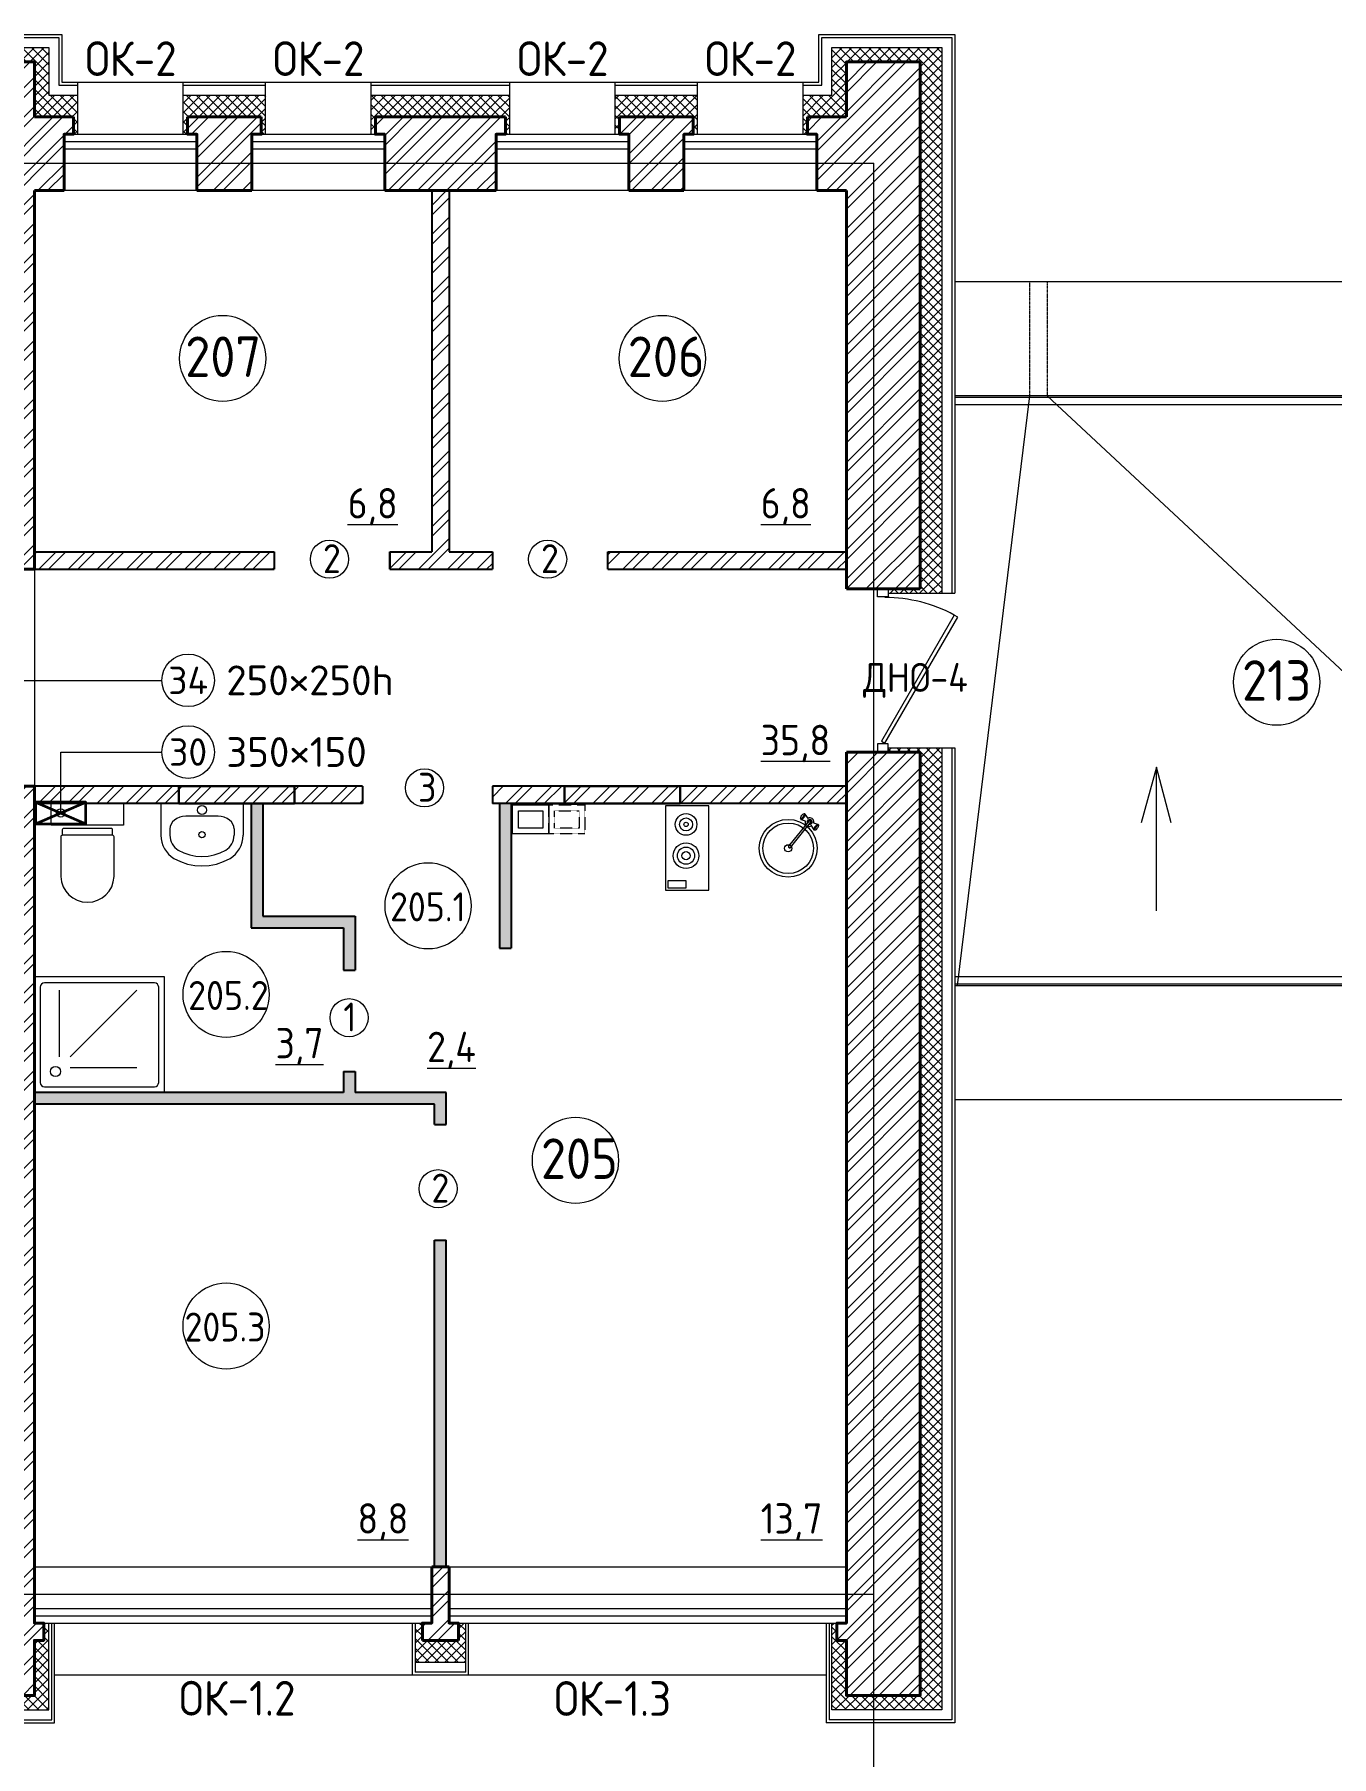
# Model space of a CAD drawing. Header units: millimetres. Extents: x -718 to 68664, y 3859 to 52864.
# Drawn here: x 49533 to 58511, y 12997 to 24910 of the extents above; entities that cross this region are included whole.
import ezdxf
from ezdxf.enums import TextEntityAlignment as Align

# ---------------------------------------------------------------- set-up
doc = ezdxf.new("R2010")
doc.units = ezdxf.units.MM
for name, pattern in [('ACAD_ISO02W100', [15, 12, -3]), ('ACAD_ISO04W100', [30, 24, -3, 0, -3]), ('ADSK_Штриховая_ш2 п1', [3, 2, -1]), ('DASHED', [19.05, 12.7, -6.35])]:
    doc.linetypes.add(name, pattern=pattern)
for name, color, linetype, lineweight in [('door_cad', 250, 'Continuous', 0), ('Ж-б_балка', 144, 'ACAD_ISO02W100', 9), ('Кирпич_перегородки_сущ', 46, 'Continuous', 25), ('Кирпич_стены', 56, 'Continuous', 40), ('Кровля_план', 166, 'Continuous', 18), ('Марк_пом', 250, 'Continuous', 15), ('Марка_окна_двери', 166, 'Continuous', 13), ('Металл', 164, 'Continuous', 30), ('Обозначения', 166, 'Continuous', 13), ('Оборудование', 19, 'Continuous', 13), ('Оборудование_вент', 164, 'Continuous', 15), ('Ограждение', 144, 'Continuous', 9), ('Окна', 164, 'Continuous', 15), ('Оси', 136, 'ACAD_ISO04W100', 9), ('Отверстия', 5, 'Continuous', 35), ('Отверстия_выноски', 7, 'Continuous', 18), ('Перегородки_новые_CКЦ', 146, 'Continuous', 25), ('Площадь_текст', 198, 'Continuous', 9), ('Проем_закладываемый', 164, 'Continuous', 30), ('Утеплитель', 36, 'Continuous', 9), ('фасад_навесной', 250, 'Continuous', 15), ('Штрих_кирпич_план', 27, 'Continuous', 5), ('Штрих_перегородки_план_СКЦ', 116, 'Continuous', 5), ('Штрих_пл_кирп_пер_сущ', 116, 'Continuous', 5), ('Штрих_утеплитель_план', 27, 'Continuous', 5)]:
    doc.layers.add(name, color=color, linetype=linetype, lineweight=lineweight)
doc.layers.add('SANTEH', color=30, linetype='Continuous')
doc.styles.add('GOST', font='isocpeur.ttf', dxfattribs={"width": 0.9})
doc.styles.add('GOST Common_1', font='GOST Common.ttf', dxfattribs={"width": 0.95, "height": 45})
pattern_1 = [(45, (-66363.26, 106126.58), (-101.02788, 101.02788), []), (45, (-66295.91, 106126.58), (-101.02788, 101.02788), [])]

# ---------------------------------------------------------------- blocks, each defined once
blk = doc.blocks.new('Dush')
at = {"layer": 'Оборудование'}
for p, q in [((0, -100), (-900, -100)), ((-900, -100), (-900, -900)), ((0, -900), (0, -100)), ((-860, -170), (-860, -830)), ((-70, -140), (-830, -140)), ((-726, -653), (-726, -191)), ((-653, -653), (-191, -191)), ((-40, -830), (-40, -170)), ((-653, -726), (-191, -726)), ((-900, -900), (0, -900)), ((-830, -860), (-70, -860))]:
    blk.add_line(p, q, dxfattribs=at)
blk.add_circle((-754, -754), 35, dxfattribs=at)
for centre, start, end in [((-830, -170), 90, 180), ((-70, -170), 0, 90), ((-830, -830), 180, 270), ((-70, -830), 270, 0)]:
    blk.add_arc(centre, 30, start, end, dxfattribs=at)
blk = doc.blocks.new('Basin 01_72')
for p, q in [((0, 350), (0, 171.8)), ((460, 350), (0, 350)), ((460, 350), (460, 171.8)), ((50, 207.5), (50, 171.8)), ((138.9, 278.2), (138.9, 278.2)), ((321.1, 278.2), (138.9, 278.2)), ((410, 207.5), (410, 171.8))]:
    blk.add_line(p, q)
for points in [[(138.9, 278.2), (121.6, 276.9), (104.9, 272.8), (89.5, 266.3), (76, 257.5), (65, 246.8), (56.8, 234.5), (51.7, 221.3), (50, 207.5)], [(410, 207.5), (408.3, 221.3), (403.2, 234.5), (395, 246.8), (384, 257.5), (370.5, 266.3), (355.1, 272.8), (338.4, 276.9), (321.1, 278.2)], [(0, 171.8), (1.2, 152.1), (5, 132.7), (11.1, 114.1), (19.5, 96.5), (30.1, 80.2), (42.7, 65.6), (56.9, 52.9), (72.7, 42.3)], [(50, 171.8), (50.8, 159.2), (53.2, 146.8), (57.1, 134.9), (62.5, 123.6), (69.3, 113.2), (77.3, 103.8), (86.4, 95.7), (96.5, 89)], [(363.5, 89), (373.6, 95.7), (382.7, 103.8), (390.7, 113.2), (397.5, 123.6), (402.9, 134.9), (406.8, 146.8), (409.2, 159.2), (410, 171.8)], [(387.3, 42.3), (403.1, 52.9), (417.3, 65.6), (429.9, 80.2), (440.5, 96.5), (448.9, 114.1), (455, 132.7), (458.8, 152.1), (460, 171.8)], [(72.7, 42.3), (109.8, 24), (148.8, 10.8), (189.1, 2.7), (230, 0), (270.9, 2.7), (311.2, 10.8), (350.2, 24), (387.3, 42.3)], [(96.5, 89), (128, 73.4), (161.1, 62.2), (195.3, 55.3), (230, 53), (264.7, 55.3), (298.9, 62.2), (332, 73.4), (363.5, 89)]]:
    blk.add_lwpolyline(points)
for centre, radius in [((230, 313.2), 25), ((230, 175.7), 17.5)]:
    blk.add_circle(centre, radius)

msp = doc.modelspace()

# ---------------------------------------------------------------- hatches: boundary and pattern name
at = {"layer": 'Штрих_кирпич_план'}
h = msp.add_hatch(dxfattribs=at)
h.set_pattern_fill('ANSI32', color=256, scale=15)
h.set_pattern_definition(pattern_1)
h.paths.add_polyline_path([(27038, 24220), (27103, 24220), (27103, 24340), (26593, 24340), (26593, 24220), (26658, 24220), (26658, 23830), (27038, 23830)])
h.paths.add_polyline_path([(28728, 24220), (28793, 24220), (28793, 24340), (27893, 24340), (27893, 24220), (27958, 24220), (27958, 23830), (28728, 23830)])
h.paths.add_polyline_path([(30028, 24220), (30093, 24220), (30093, 24340), (29583, 24340), (29583, 24220), (29648, 24220), (29648, 23830), (30028, 23830)])
h.paths.add_polyline_path([(31533, 23830), (31738, 23830), (31738, 24220), (31803, 24220), (31803, 24340), (31533, 24340), (31533, 24720), (31153, 24720), (31153, 24340), (30883, 24340), (30883, 24220), (30948, 24220), (30948, 23830), (31153, 23830), (31153, 21210), (31793, 21210), (31793, 21720), (31533, 21720)])
h.paths.add_polyline_path([(33038, 24220), (33103, 24220), (33103, 24340), (32593, 24340), (32593, 24220), (32658, 24220), (32658, 23830), (33038, 23830)])
h.paths.add_polyline_path([(34728, 24220), (34793, 24220), (34793, 24340), (33893, 24340), (33893, 24220), (33958, 24220), (33958, 23830), (34728, 23830)], flags=17)
h.paths.add_polyline_path([(36028, 24220), (36093, 24220), (36093, 24340), (35583, 24340), (35583, 24220), (35648, 24220), (35648, 23830), (36028, 23830)], flags=17)
h.paths.add_polyline_path([(37738, 24220), (37803, 24220), (37803, 24340), (37533, 24340), (37533, 24720), (37153, 24720), (37153, 24340), (36883, 24340), (36883, 24220), (36948, 24220), (36948, 23830), (37153, 23830), (37153, 21720), (32693, 21720), (32693, 21210), (37533, 21210), (37533, 23830), (37738, 23830)])
h.paths.add_polyline_path([(39038, 24220), (39103, 24220), (39103, 24340), (38593, 24340), (38593, 24220), (38658, 24220), (38658, 23830), (39038, 23830)])
h.paths.add_polyline_path([(40728, 24220), (40793, 24220), (40793, 24340), (39893, 24340), (39893, 24220), (39958, 24220), (39958, 23830), (40728, 23830)])
h.paths.add_polyline_path([(42028, 24220), (42093, 24220), (42093, 24340), (41583, 24340), (41583, 24220), (41648, 24220), (41648, 23830), (42028, 23830)])
h.paths.add_polyline_path([(43738, 24220), (43803, 24220), (43803, 24340), (43533, 24340), (43533, 24720), (43153, 24720), (43153, 24340), (42883, 24340), (42883, 24220), (42948, 24220), (42948, 23830), (43153, 23830), (43153, 21210), (43533, 21210), (43533, 23830), (43738, 23830)])
h.paths.add_polyline_path([(45038, 24220), (45103, 24220), (45103, 24340), (44593, 24340), (44593, 24220), (44658, 24220), (44658, 23830), (45038, 23830)])
h.paths.add_polyline_path([(46728, 24220), (46793, 24220), (46793, 24340), (45893, 24340), (45893, 24220), (45958, 24220), (45958, 23830), (46728, 23830)])
h.paths.add_polyline_path([(48028, 24220), (48093, 24220), (48093, 24340), (47583, 24340), (47583, 24220), (47648, 24220), (47648, 23830), (48028, 23830)])
h.paths.add_polyline_path([(49738, 24220), (49803, 24220), (49803, 24340), (49533, 24340), (49533, 24720), (49153, 24720), (49153, 24340), (48883, 24340), (48883, 24220), (48948, 24220), (48948, 23830), (49153, 23830), (49153, 21210), (49533, 21210), (49533, 23830), (49738, 23830)])
h.paths.add_polyline_path([(51038, 24220), (51103, 24220), (51103, 24340), (50593, 24340), (50593, 24220), (50658, 24220), (50658, 23830), (51038, 23830)])
h.paths.add_polyline_path([(52728, 24220), (52793, 24220), (52793, 24340), (51893, 24340), (51893, 24220), (51958, 24220), (51958, 23830), (52728, 23830)])
h.paths.add_polyline_path([(54028, 24220), (54093, 24220), (54093, 24340), (53583, 24340), (53583, 24220), (53648, 24220), (53648, 23830), (54028, 23830)])
h.paths.add_polyline_path([(55663, 24720), (55153, 24720), (55153, 24340), (54883, 24340), (54883, 24220), (54948, 24220), (54948, 23830), (55153, 23830), (55153, 21075), (55663, 21075)])
h.paths.add_polyline_path([(55663, 19945), (55153, 19945), (55153, 14310), (55153, 13920), (55088, 13920), (55088, 13800), (55153, 13800), (55153, 13420), (55663, 13420), (55663, 13800)])
h.paths.add_polyline_path([(52468, 13920), (52403, 13920), (52403, 14310), (52283, 14310), (52283, 13920), (52218, 13920), (52218, 13800), (52468, 13800)])
h.paths.add_polyline_path([(49533, 19710), (49153, 19710), (49153, 14310), (49153, 13920), (49088, 13920), (49088, 13800), (49153, 13800), (49153, 13420), (49533, 13420), (49533, 13800), (49598, 13800), (49598, 13920), (49533, 13920), (49533, 14310)])
h.paths.add_polyline_path([(43533, 19710), (43153, 19710), (43153, 14310), (43153, 13920), (43088, 13920), (43088, 13800), (43153, 13800), (43153, 13420), (43533, 13420), (43533, 13800), (43598, 13800), (43598, 13920), (43533, 13920), (43533, 14310)])
h.paths.add_polyline_path([(37533, 19710), (37153, 19710), (37153, 14310), (37153, 13920), (37088, 13920), (37088, 13800), (37153, 13800), (37153, 13420), (37533, 13420), (37533, 13800), (37598, 13800), (37598, 13920), (37533, 13920), (37533, 14310)])
h.paths.add_polyline_path([(40403, 14310), (40283, 14310), (40283, 13920), (40218, 13920), (40218, 13800), (40468, 13800), (40468, 13920), (40403, 13920)])
h.paths.add_polyline_path([(46468, 13920), (46403, 13920), (46403, 14310), (46283, 14310), (46283, 13920), (46218, 13920), (46218, 13800), (46468, 13800)])
h.paths.add_polyline_path([(34468, 13920), (34403, 13920), (34403, 14310), (34283, 14310), (34283, 13920), (34218, 13920), (34218, 13800), (34468, 13800)])
h.paths.add_polyline_path([(31533, 19710), (31153, 19710), (31153, 14310), (31153, 13920), (31088, 13920), (31088, 13800), (31153, 13800), (31153, 13420), (31533, 13420), (31533, 13800), (31598, 13800), (31598, 13920), (31533, 13920), (31533, 14310)])
h.paths.add_polyline_path([(28468, 13920), (28403, 13920), (28403, 14310), (28283, 14310), (28283, 13920), (28218, 13920), (28218, 13800), (28468, 13800)])
h.paths.add_polyline_path([(25023, 20795), (25143, 20795), (25148, 20860), (25536, 20860), (25531, 23830), (25738, 23830), (25738, 24220), (25803, 24220), (25803, 24340), (25023, 24340)])
h.paths.add_polyline_path([(25143, 19880), (25023, 19880), (25023, 13420), (25533, 13420), (25533, 13800), (25598, 13800), (25598, 13920), (25533, 13920), (25533, 19815), (25143, 19815)])
at = {"layer": 'Штрих_перегородки_план_СКЦ'}
h = msp.add_hatch(dxfattribs=at)
h.set_pattern_fill('ANSI36', color=256, scale=15)
h.set_pattern_definition([(45, (-66363.263, 106126.584), (25.25697, 92.608891), [119.0625, -23.8125, 0, -23.8125])])
h.paths.add_polyline_path([(45933, 19590), (45853, 19590), (45853, 18590), (45933, 18590)])
h.paths.add_polyline_path([(49153, 17590), (48253, 17590), (47013, 17590), (47013, 17737), (46933, 17737), (46933, 17590), (46303, 17590), (46303, 17370), (46383, 17370), (46383, 17510), (49153, 17510)])
h.paths.add_polyline_path([(47653, 19590), (47573, 19590), (47573, 18810), (46933, 18810), (46933, 18437), (47013, 18437), (47013, 18730), (47653, 18730)])
h.paths.add_polyline_path([(46383, 16570), (46303, 16570), (46303, 14310), (46383, 14310)])
h.paths.add_polyline_path([(52383, 17590), (51753, 17590), (51753, 17737), (51673, 17737), (51673, 17590), (49533, 17590), (49533, 17510), (52303, 17510), (52303, 17370), (52383, 17370)])
h.paths.add_polyline_path([(51753, 18810), (51113, 18810), (51113, 19590), (51033, 19590), (51033, 18730), (51673, 18730), (51673, 18437), (51753, 18437)])
h.paths.add_polyline_path([(52833, 19590), (52753, 19590), (52753, 18590), (52833, 18590)])
h.paths.add_polyline_path([(52383, 16570), (52303, 16570), (52303, 14310), (52383, 14310)])
at = {"layer": 'Штрих_пл_кирп_пер_сущ'}
h = msp.add_hatch(dxfattribs=at)
h.set_pattern_fill('ANSI32', color=256, scale=15)
h.set_pattern_definition(pattern_1)
h.paths.add_polyline_path([(52403, 23830), (52283, 23830), (52283, 21330), (52403, 21330)])
h.paths.add_polyline_path([(37983, 21330), (37533, 21330), (37533, 21210), (37983, 21210)])
h.paths.add_polyline_path([(43153, 21330), (41753, 21330), (41753, 21210), (43153, 21210)])
h.paths.add_polyline_path([(44483, 21330), (43533, 21330), (43533, 21210), (44483, 21210)])
h.paths.add_polyline_path([(51193, 21330), (49533, 21330), (49533, 21210), (51193, 21210)])
h.paths.add_polyline_path([(55153, 21330), (53503, 21330), (53503, 21210), (55153, 21210)])
h.paths.add_polyline_path([(40853, 21330), (38883, 21330), (38883, 21210), (40853, 21210)])
h.paths.add_polyline_path([(49153, 21330), (45383, 21330), (45383, 21210), (49153, 21210)])
h.paths.add_polyline_path([(52703, 21330), (51993, 21330), (51993, 21210), (52703, 21210)])
h = msp.add_hatch(dxfattribs=at)
h.set_pattern_fill('ANSI32', color=256, scale=15)
h.set_pattern_definition(pattern_1)
h.paths.add_polyline_path([(55153, 19710), (52703, 19710), (52703, 19590), (55153, 19590)])
h.paths.add_polyline_path([(51803, 19710), (49533, 19710), (49533, 19590), (51803, 19590)])
h.paths.add_polyline_path([(49153, 19710), (46883, 19710), (46883, 19590), (49153, 19590)])
h.paths.add_polyline_path([(45983, 19710), (43533, 19710), (43533, 19590), (45983, 19590)])
h.paths.add_polyline_path([(43153, 19710), (40703, 19710), (40703, 19590), (43153, 19590)])
h.paths.add_polyline_path([(39803, 19710), (37533, 19710), (37533, 19590), (39803, 19590)])
h.paths.add_polyline_path([(37153, 19710), (34883, 19710), (34883, 19590), (37153, 19590)])
h.paths.add_polyline_path([(33983, 19710), (31533, 19710), (31533, 19590), (33983, 19590)])
at = {"layer": 'Штрих_утеплитель_план'}
h = msp.add_hatch(dxfattribs=at)
h.set_pattern_fill('ANSI37', color=256, scale=15)
h.set_pattern_definition([(45, (55753.34, 22957.65), (-33.67596, 33.67596), []), (135, (55753.34, 22957.65), (-33.67596, -33.67596), [])])
h.paths.add_polyline_path([(55813, 24820), (55053, 24820), (55053, 24490), (54853, 24490), (54853, 24220), (54883, 24220), (54883, 24340), (55153, 24340), (55153, 24720), (55663, 24720), (55663, 21075), (55443, 21075), (55443, 21045), (55813, 21045)])
h.paths.add_polyline_path([(55813, 19975), (55443, 19975), (55443, 19945), (55663, 19945), (55663, 13800), (55663, 13420), (55343, 13420), (55343, 13320), (55813, 13320)])
h.paths.add_polyline_path([(55343, 13420), (55153, 13420), (55153, 13800), (55088, 13800), (55088, 13920), (55053, 13920), (55053, 13320), (55343, 13320)])
h.paths.add_polyline_path([(25023, 24020), (24873, 24020), (24873, 20765), (25143, 20765), (25143, 20795), (25023, 20795)])
h.paths.add_polyline_path([(25023, 19880), (25143, 19880), (25143, 19910), (24873, 19910), (24873, 14120), (25023, 14120)])
h.paths.add_polyline_path([(25833, 24490), (24873, 24490), (24873, 24020), (25023, 24020), (25023, 24340), (25533, 24340), (25803, 24340), (25803, 24220), (25833, 24220)])
h.paths.add_polyline_path([(27133, 24490), (26563, 24490), (26563, 24220), (26593, 24220), (26593, 24340), (27103, 24340), (27103, 24220), (27133, 24220)])
h.paths.add_polyline_path([(28823, 24490), (27863, 24490), (27863, 24220), (27893, 24220), (27893, 24340), (28793, 24340), (28793, 24220), (28823, 24220)])
h.paths.add_polyline_path([(30123, 24490), (29553, 24490), (29553, 24220), (29583, 24220), (29583, 24340), (30093, 24340), (30093, 24220), (30123, 24220)])
h.paths.add_polyline_path([(31153, 24720), (31533, 24720), (31533, 24340), (31803, 24340), (31803, 24220), (31833, 24220), (31833, 24490), (31633, 24490), (31633, 24820), (31053, 24820), (31053, 24490), (30853, 24490), (30853, 24220), (30883, 24220), (30883, 24340), (31153, 24340)])
h.paths.add_polyline_path([(33133, 24490), (32563, 24490), (32563, 24220), (32593, 24220), (32593, 24340), (33103, 24340), (33103, 24220), (33133, 24220)])
h.paths.add_polyline_path([(34823, 24490), (33863, 24490), (33863, 24220), (33893, 24220), (33893, 24340), (34793, 24340), (34793, 24220), (34823, 24220)])
h.paths.add_polyline_path([(36123, 24490), (35553, 24490), (35553, 24220), (35583, 24220), (35583, 24340), (36093, 24340), (36093, 24220), (36123, 24220)])
h.paths.add_polyline_path([(37153, 24720), (37533, 24720), (37533, 24340), (37803, 24340), (37803, 24220), (37833, 24220), (37833, 24490), (37633, 24490), (37633, 24820), (37053, 24820), (37053, 24490), (36853, 24490), (36853, 24220), (36883, 24220), (36883, 24340), (37153, 24340)])
h.paths.add_polyline_path([(39133, 24490), (38563, 24490), (38563, 24220), (38593, 24220), (38593, 24340), (39103, 24340), (39103, 24220), (39133, 24220)])
h.paths.add_polyline_path([(40823, 24490), (39863, 24490), (39863, 24220), (39893, 24220), (39893, 24340), (40793, 24340), (40793, 24220), (40823, 24220)])
h.paths.add_polyline_path([(42123, 24490), (41553, 24490), (41553, 24220), (41583, 24220), (41583, 24340), (42093, 24340), (42093, 24220), (42123, 24220)])
h.paths.add_polyline_path([(43153, 24720), (43533, 24720), (43533, 24340), (43803, 24340), (43803, 24220), (43833, 24220), (43833, 24490), (43633, 24490), (43633, 24820), (43053, 24820), (43053, 24490), (42853, 24490), (42853, 24220), (42883, 24220), (42883, 24340), (43153, 24340)])
h.paths.add_polyline_path([(45133, 24490), (44563, 24490), (44563, 24220), (44593, 24220), (44593, 24340), (45103, 24340), (45103, 24220), (45133, 24220)])
h.paths.add_polyline_path([(46823, 24490), (45863, 24490), (45863, 24220), (45893, 24220), (45893, 24340), (46793, 24340), (46793, 24220), (46823, 24220)])
h.paths.add_polyline_path([(48123, 24490), (47553, 24490), (47553, 24220), (47583, 24220), (47583, 24340), (48093, 24340), (48093, 24220), (48123, 24220)])
h.paths.add_polyline_path([(49153, 24720), (49533, 24720), (49533, 24340), (49803, 24340), (49803, 24220), (49833, 24220), (49833, 24490), (49633, 24490), (49633, 24820), (49053, 24820), (49053, 24490), (48853, 24490), (48853, 24220), (48883, 24220), (48883, 24340), (49153, 24340)])
h.paths.add_polyline_path([(51133, 24490), (50563, 24490), (50563, 24220), (50593, 24220), (50593, 24340), (51103, 24340), (51103, 24220), (51133, 24220)])
h.paths.add_polyline_path([(52823, 24490), (51863, 24490), (51863, 24220), (51893, 24220), (51893, 24340), (52793, 24340), (52793, 24220), (52823, 24220)])
h.paths.add_polyline_path([(54123, 24490), (53553, 24490), (53553, 24220), (53583, 24220), (53583, 24340), (54093, 24340), (54093, 24220), (54123, 24220)])
h.paths.add_polyline_path([(25343, 13420), (25023, 13420), (25023, 13800), (25023, 14120), (24873, 14120), (24873, 13320), (25343, 13320)])
h.paths.add_polyline_path([(25633, 13920), (25598, 13920), (25598, 13800), (25533, 13800), (25533, 13420), (25343, 13420), (25343, 13320), (25633, 13320)])
h.paths.add_polyline_path([(28518, 13920), (28468, 13920), (28468, 13800), (28218, 13800), (28218, 13920), (28168, 13920), (28168, 13650), (28518, 13650)])
h.paths.add_polyline_path([(31633, 13920), (31598, 13920), (31598, 13800), (31533, 13800), (31533, 13420), (31343, 13420), (31343, 13320), (31633, 13320)])
h.paths.add_polyline_path([(31343, 13420), (31153, 13420), (31153, 13800), (31088, 13800), (31088, 13920), (31053, 13920), (31053, 13320), (31343, 13320)])
h.paths.add_polyline_path([(34518, 13920), (34468, 13920), (34468, 13800), (34218, 13800), (34218, 13920), (34168, 13920), (34168, 13650), (34518, 13650)])
h.paths.add_polyline_path([(37153, 13800), (37088, 13800), (37088, 13920), (37053, 13920), (37053, 13320), (37343, 13320), (37343, 13420), (37153, 13420)])
h.paths.add_polyline_path([(37633, 13920), (37598, 13920), (37598, 13800), (37533, 13800), (37533, 13420), (37343, 13420), (37343, 13320), (37633, 13320)])
h.paths.add_polyline_path([(40518, 13920), (40468, 13920), (40468, 13800), (40218, 13800), (40218, 13920), (40168, 13920), (40168, 13650), (40518, 13650)])
h.paths.add_polyline_path([(43633, 13920), (43598, 13920), (43598, 13800), (43533, 13800), (43533, 13420), (43343, 13420), (43343, 13320), (43633, 13320)])
h.paths.add_polyline_path([(43343, 13420), (43153, 13420), (43153, 13800), (43088, 13800), (43088, 13920), (43053, 13920), (43053, 13320), (43343, 13320)])
h.paths.add_polyline_path([(46518, 13920), (46468, 13920), (46468, 13800), (46218, 13800), (46218, 13920), (46168, 13920), (46168, 13650), (46518, 13650)])
h.paths.add_polyline_path([(49153, 13800), (49088, 13800), (49088, 13920), (49053, 13920), (49053, 13320), (49343, 13320), (49343, 13420), (49153, 13420)])
h.paths.add_polyline_path([(49633, 13920), (49598, 13920), (49598, 13800), (49533, 13800), (49533, 13420), (49343, 13420), (49343, 13320), (49633, 13320)])
h.paths.add_polyline_path([(52518, 13920), (52468, 13920), (52468, 13800), (52218, 13800), (52218, 13920), (52168, 13920), (52168, 13650), (52518, 13650)])

# ---------------------------------------------------------------- linework, layer by layer
at = {"layer": 'door_cad'}
for points in [[(55443, 21075), (55443, 21019), (55368, 21019), (55368, 21075)], [(55420, 20007), (55924, 20879), (55899, 20893), (55395, 20021)], [(55443, 19945), (55443, 20002), (55368, 20002), (55368, 19945)]]:
    msp.add_lwpolyline(points, close=True, dxfattribs=at)
msp.add_arc((55420, 20007), 1008, 61.6059, 90, dxfattribs=at)
at = {"layer": 'Ж-б_балка', "ltscale": 0.1}
msp.add_line((49533, 21210), (49533, 19710), dxfattribs=at)
at = {"layer": 'Кирпич_перегородки_сущ'}
for p, q in [((52283, 23830), (52283, 21330)), ((52403, 23830), (52403, 21330)), ((49533, 21330), (51193, 21330)), ((51193, 21330), (51193, 21210)), ((51993, 21330), (52283, 21330)), ((51993, 21330), (51993, 21210)), ((52403, 21330), (52703, 21330)), ((52703, 21330), (52703, 21210)), ((52703, 21330), (52703, 21210)), ((52703, 21330), (52703, 21210)), ((53503, 21330), (55153, 21330)), ((49533, 21210), (51193, 21210)), ((51993, 21210), (52703, 21210)), ((53503, 21210), (55153, 21210)), ((51803, 19710), (49533, 19710)), ((55153, 19710), (52703, 19710)), ((51803, 19590), (49533, 19590)), ((55153, 19590), (52703, 19590))]:
    msp.add_line(p, q, dxfattribs=at)
at = {"layer": 'Кирпич_стены'}
for p, q in [((49803, 24340), (49533, 24340)), ((54883, 24340), (55153, 24340)), ((49533, 23830), (49738, 23830)), ((54948, 23830), (55153, 23830)), ((49153, 21210), (49533, 21210)), ((55153, 21075), (55663, 21075)), ((55153, 19945), (55663, 19945)), ((49153, 19710), (49533, 19710))]:
    msp.add_line(p, q, dxfattribs=at)
at = {"layer": 'Кирпич_стены', "lineweight": 15}
for p, q in [((54948, 23830), (49738, 23830)), ((49533, 14310), (55153, 14310))]:
    msp.add_line(p, q, dxfattribs=at)
at = {"layer": 'Кирпич_стены'}
for points in [[(49533, 24340), (49533, 24720), (49153, 24720), (49153, 24340)], [(55663, 24720), (55153, 24720), (55153, 24340)], [(55663, 21075), (55663, 24720)], [(49738, 23830), (49738, 24220), (49803, 24220), (49803, 24340)], [(51103, 24340), (50593, 24340)], [(50658, 23830), (50658, 24220), (50593, 24220), (50593, 24340)], [(51038, 23830), (51038, 24220), (51103, 24220), (51103, 24340)], [(52793, 24340), (51893, 24340)], [(51958, 23830), (51958, 24220), (51893, 24220), (51893, 24340)], [(52728, 23830), (52728, 24220), (52793, 24220), (52793, 24340)], [(54093, 24340), (53583, 24340)], [(53648, 23830), (53648, 24220), (53583, 24220), (53583, 24340)], [(54028, 23830), (54028, 24220), (54093, 24220), (54093, 24340)], [(54948, 23830), (54948, 24220), (54883, 24220), (54883, 24340)], [(49533, 21210), (49533, 23830)], [(50658, 23830), (51038, 23830)], [(51958, 23830), (52728, 23830)], [(53648, 23830), (54028, 23830)], [(55153, 23830), (55153, 21075)], [(55088, 13800), (55153, 13800), (55153, 13420), (55663, 13420), (55663, 13800), (55663, 19945)], [(55153, 19945), (55153, 14310)], [(49533, 14310), (49533, 19710)], [(49533, 14310), (49533, 13920), (49598, 13920), (49598, 13800), (49533, 13800)], [(52283, 14310), (52283, 13920), (52218, 13920), (52218, 13800)], [(52403, 14310), (52283, 14310)], [(52403, 14310), (52403, 13920), (52468, 13920), (52468, 13800)], [(55153, 14310), (55153, 13920), (55088, 13920), (55088, 13800), (55153, 13800)], [(49088, 13800), (49153, 13800), (49153, 13420), (49533, 13420), (49533, 13800), (49598, 13800)], [(52218, 13800), (52468, 13800)]]:
    msp.add_lwpolyline(points, dxfattribs=at)
at = {"layer": 'Кровля_план'}
for p, q in [((55923, 18330), (56423, 22411)), ((56543, 22411), (60923, 18330))]:
    msp.add_line(p, q, dxfattribs=at)
at = {"layer": 'Кровля_план', "linetype": 'ADSK_Штриховая_ш2 п1'}
msp.add_lwpolyline([(56423, 23201), (56543, 23201), (56543, 22411), (56423, 22411)], close=True, dxfattribs=at)
at = {"layer": 'Марк_пом'}
for centre in [(50836, 22669), (53879, 22669), (58131, 20429), (52258, 18882), (50860, 18269), (53278, 17121), (50860, 15975)]:
    msp.add_circle(centre, 298, dxfattribs=at)
at = {"layer": 'Марка_окна_двери'}
for centre in [(51575, 21280), (53085, 21280), (52233, 19698), (51711, 18108), (52327, 16925)]:
    msp.add_circle(centre, 132, dxfattribs=at)
at = {"layer": 'Металл', "lineweight": 15}
for points in [[(55903, 23201), (61733, 23201), (61733, 17540), (55903, 17540)], [(55903, 18330), (60923, 18330), (60923, 22411), (55903, 22411)]]:
    msp.add_lwpolyline(points, dxfattribs=at)
at = {"layer": 'Обозначения'}
msp.add_line((57299, 18847), (57299, 19841), dxfattribs=at)
msp.add_lwpolyline([(57401, 19456), (57299, 19841), (57193, 19456)], dxfattribs=at)
at = {"layer": 'Оборудование', "linetype": 'Continuous'}
for p, q in [((54893, 19468), (54762, 19307)), ((54775, 19297), (54905, 19458)), ((54836, 19493), (54835, 19489)), ((54835, 19489), (54836, 19487)), ((54837, 19483), (54835, 19489)), ((54838, 19498), (54836, 19493)), ((54836, 19487), (54839, 19486)), ((54837, 19483), (54838, 19480)), ((54841, 19504), (54838, 19498)), ((54838, 19480), (54841, 19479)), ((54875, 19466), (54838, 19480)), ((54839, 19486), (54842, 19487)), ((54846, 19509), (54841, 19504)), ((54841, 19479), (54846, 19481)), ((54842, 19487), (54847, 19491)), ((54850, 19514), (54846, 19509)), ((54846, 19481), (54851, 19485)), ((54847, 19491), (54852, 19495)), ((54855, 19517), (54850, 19514)), ((54851, 19485), (54857, 19490)), ((54852, 19495), (54856, 19501)), ((54859, 19518), (54855, 19517)), ((54856, 19501), (54860, 19506)), ((54857, 19490), (54862, 19497)), ((54861, 19518), (54859, 19518)), ((54865, 19518), (54859, 19518)), ((54860, 19506), (54862, 19511)), ((54862, 19515), (54861, 19518)), ((54862, 19511), (54862, 19515)), ((54862, 19497), (54866, 19503)), ((54868, 19517), (54865, 19518)), ((54866, 19503), (54869, 19510)), ((54869, 19514), (54868, 19517)), ((54890, 19484), (54868, 19517)), ((54869, 19510), (54869, 19514)), ((54883, 19471), (54881, 19465)), ((54881, 19465), (54881, 19459)), ((54881, 19459), (54882, 19456)), ((54884, 19470), (54882, 19465)), ((54882, 19465), (54882, 19459)), ((54882, 19459), (54883, 19457)), ((54887, 19475), (54883, 19471)), ((54887, 19474), (54884, 19470)), ((54892, 19478), (54887, 19475)), ((54892, 19477), (54887, 19474)), ((54889, 19467), (54888, 19464)), ((54888, 19464), (54888, 19463)), ((54891, 19470), (54889, 19467)), ((54894, 19472), (54891, 19470)), ((54898, 19479), (54892, 19478)), ((54898, 19478), (54892, 19477)), ((54895, 19470), (54893, 19468)), ((54898, 19472), (54894, 19472)), ((54898, 19470), (54895, 19470)), ((54895, 19447), (54898, 19446)), ((54895, 19446), (54898, 19445)), ((54903, 19478), (54898, 19479)), ((54903, 19477), (54898, 19478)), ((54901, 19472), (54898, 19472)), ((54900, 19470), (54898, 19470)), ((54898, 19446), (54904, 19447)), ((54898, 19445), (54904, 19446)), ((54903, 19469), (54900, 19470)), ((54900, 19453), (54901, 19453)), ((54904, 19470), (54901, 19472)), ((54901, 19453), (54904, 19455)), ((54909, 19476), (54903, 19478)), ((54908, 19475), (54903, 19477)), ((54905, 19466), (54903, 19469)), ((54906, 19468), (54904, 19470)), ((54904, 19455), (54907, 19458)), ((54904, 19446), (54909, 19450)), ((54904, 19447), (54908, 19450)), ((54906, 19464), (54905, 19466)), ((54905, 19458), (54906, 19461)), ((54908, 19464), (54906, 19468)), ((54906, 19461), (54906, 19464)), ((54906, 19440), (54928, 19407)), ((54907, 19458), (54908, 19461)), ((54912, 19471), (54908, 19475)), ((54908, 19461), (54908, 19464)), ((54908, 19450), (54912, 19455)), ((54912, 19471), (54909, 19476)), ((54909, 19450), (54913, 19454)), ((54915, 19466), (54912, 19471)), ((54914, 19465), (54912, 19471)), ((54912, 19455), (54914, 19460)), ((54913, 19454), (54915, 19460)), ((54914, 19460), (54914, 19465)), ((54915, 19460), (54915, 19466)), ((54921, 19459), (54958, 19445)), ((54930, 19421), (54927, 19415)), ((54934, 19428), (54930, 19421)), ((54939, 19434), (54934, 19428)), ((54940, 19424), (54936, 19419)), ((54945, 19440), (54939, 19434)), ((54944, 19430), (54940, 19424)), ((54949, 19434), (54944, 19430)), ((54950, 19444), (54945, 19440)), ((54953, 19437), (54949, 19434)), ((54955, 19445), (54950, 19444)), ((54950, 19416), (54954, 19421)), ((54957, 19439), (54953, 19437)), ((54954, 19421), (54958, 19427)), ((54958, 19445), (54955, 19445)), ((54960, 19438), (54957, 19439)), ((54959, 19442), (54958, 19445)), ((54958, 19427), (54960, 19432)), ((54959, 19442), (54961, 19436)), ((54961, 19436), (54960, 19438)), ((54960, 19432), (54961, 19436)), ((54754, 19302), (54753, 19299)), ((54753, 19298), (54754, 19302)), ((54757, 19305), (54754, 19302)), ((54760, 19307), (54757, 19305)), ((54762, 19307), (54760, 19307)), ((54927, 19415), (54926, 19410)), ((54926, 19410), (54928, 19407)), ((54928, 19407), (54931, 19407)), ((54931, 19407), (54937, 19407)), ((54934, 19413), (54933, 19409)), ((54933, 19409), (54934, 19407)), ((54936, 19419), (54934, 19413)), ((54934, 19407), (54937, 19407)), ((54937, 19407), (54941, 19408)), ((54941, 19408), (54945, 19411)), ((54945, 19411), (54950, 19416)), ((54753, 19298), (54752, 19295)), ((54752, 19295), (54752, 19292)), ((54752, 19292), (54753, 19289)), ((54753, 19299), (54753, 19295)), ((54753, 19295), (54755, 19291)), ((54753, 19289), (54755, 19286)), ((54755, 19291), (54757, 19288)), ((54755, 19286), (54758, 19284)), ((54757, 19288), (54761, 19286)), ((54758, 19284), (54762, 19284)), ((54761, 19286), (54764, 19286)), ((54762, 19284), (54765, 19284)), ((54764, 19286), (54768, 19287)), ((54765, 19284), (54768, 19286)), ((54768, 19287), (54771, 19288)), ((54768, 19286), (54771, 19288)), ((54771, 19288), (54774, 19291)), ((54774, 19291), (54775, 19295)), ((54775, 19295), (54775, 19297))]:
    msp.add_line(p, q, dxfattribs=at)
at = {"layer": 'Оборудование'}
for points in [[(50150, 19590), (50150, 19440), (49650, 19440), (49650, 19590)], [(54200, 18990), (54200, 19574), (53900, 19574), (53900, 18990)], [(54044, 19056), (53916, 19056), (53916, 19006), (54044, 19006)]]:
    msp.add_lwpolyline(points, close=True, dxfattribs=at)
msp.add_lwpolyline([(50084, 19084), (50084, 19084), (50084, 19360, 0.414214), (50074, 19370), (50074, 19408, 0.414214), (50064, 19418), (49736, 19418, 0.414214), (49726, 19408), (49726, 19370, 0.414214), (49716, 19360), (49716, 19084, 0.965307)], format="xyb", close=True, dxfattribs=at)
msp.add_lwpolyline([(50074, 19370), (49726, 19370)], dxfattribs=at)
for centre, radius in [((54043, 19445), 75), ((54043, 19445), 45), ((54043, 19445), 15), ((54043, 19229), 89), ((54043, 19229), 59), ((54043, 19229), 29)]:
    msp.add_circle(centre, radius, dxfattribs=at)
at = {"layer": 'Оборудование', "linetype": 'Continuous'}
for radius in [200, 175, 25]:
    msp.add_circle((54750, 19280), radius, dxfattribs=at)
for start, end in [(169.0488, 215.847), (349.0488, 113.0958), (246.2976, 293.0958)]:
    msp.add_arc((54898, 19462), 30, start, end, dxfattribs=at)
at = {"layer": 'Оборудование_вент', "ltscale": 0.06}
for points in [[(52843, 19580), (53093, 19580), (53093, 19380), (52843, 19380)], [(52883, 19540), (53053, 19540), (53053, 19420), (52883, 19420)]]:
    msp.add_lwpolyline(points, close=True, dxfattribs=at)
at = {"layer": 'Оборудование_вент', "color": 175, "linetype": 'DASHED', "lineweight": 9, "ltscale": 0.06, "true_color": 0x4554a5}
for points in [[(53093, 19580), (53343, 19580), (53343, 19380), (53093, 19380)], [(53133, 19540), (53303, 19540), (53303, 19420), (53133, 19420)]]:
    msp.add_lwpolyline(points, close=True, dxfattribs=at)
at = {"layer": 'Ограждение'}
for points in [[(55903, 22401), (60913, 22401), (60913, 18340), (55903, 18340)], [(55903, 22351), (60863, 22351), (60863, 18390), (55903, 18390)]]:
    msp.add_lwpolyline(points, dxfattribs=at)
at = {"layer": 'Окна'}
for p, q in [((49803, 24220), (50593, 24220)), ((51103, 24220), (51893, 24220)), ((52793, 24220), (53583, 24220)), ((54093, 24220), (54883, 24220)), ((49738, 24170), (50658, 24170)), ((49738, 24120), (50658, 24120)), ((51038, 24170), (51958, 24170)), ((51038, 24120), (51958, 24120)), ((52728, 24170), (53648, 24170)), ((52728, 24120), (53648, 24120)), ((54028, 24170), (54948, 24170)), ((54028, 24120), (54948, 24120)), ((49533, 14020), (52283, 14020)), ((49533, 13970), (52283, 13970)), ((52403, 14020), (55153, 14020)), ((52403, 13970), (55153, 13970)), ((49598, 13920), (52218, 13920)), ((52468, 13920), (55088, 13920))]:
    msp.add_line(p, q, dxfattribs=at)
at = {"layer": 'Оси', "ltscale": 0.3}
for p, q in [((23223, 24020), (55343, 24020)), ((55343, 10920), (55343, 24020)), ((23223, 14120), (55343, 14120))]:
    msp.add_line(p, q, dxfattribs=at)
at = {"layer": 'Отверстия', "color": 5}
for p, q in [((49540, 19450), (49890, 19600)), ((49540, 19600), (49890, 19450))]:
    msp.add_line(p, q, dxfattribs=at)
msp.add_lwpolyline([(49540, 19450), (49890, 19450), (49890, 19600), (49540, 19600)], close=True, dxfattribs=at)
at = {"layer": 'Отверстия_выноски', "lineweight": 13}
for points in [[(49343, 19512), (49343, 20442), (50415, 20442)], [(49715, 19525), (49715, 19946), (50415, 19946)]]:
    msp.add_lwpolyline(points, dxfattribs=at)
at = {"layer": 'Отверстия_выноски'}
for centre, radius in [((50597, 20442), 182), ((50597, 19946), 182), ((49715, 19525), 28.9)]:
    msp.add_circle(centre, radius, dxfattribs=at)
at = {"layer": 'Перегородки_новые_CКЦ'}
for p, q in [((51993, 21210), (51993, 21330)), ((53503, 21210), (53503, 21330)), ((51803, 19710), (51803, 19590)), ((51803, 19710), (51803, 19590)), ((52703, 19710), (52703, 19590)), ((52703, 19710), (52703, 19590)), ((51033, 19590), (51033, 18730)), ((51113, 19590), (51113, 18810)), ((52753, 19590), (52753, 18590)), ((52833, 19590), (52833, 18590)), ((51033, 18730), (51673, 18730)), ((51113, 18810), (51753, 18810)), ((51673, 18730), (51673, 18437)), ((51753, 18810), (51753, 18437)), ((51753, 18810), (51753, 18437)), ((52753, 18590), (52833, 18590)), ((51673, 18437), (51753, 18437)), ((51673, 17737), (51753, 17737)), ((51673, 17737), (51673, 17590)), ((51753, 17737), (51753, 17590)), ((51753, 17737), (51753, 17590)), ((51673, 17590), (49533, 17590)), ((52383, 17590), (51753, 17590)), ((52383, 17370), (52383, 17590)), ((52303, 17510), (49533, 17510)), ((52303, 17370), (52303, 17510)), ((52303, 17370), (52383, 17370)), ((52303, 17370), (52383, 17370)), ((52303, 14310), (52303, 16570)), ((52303, 16570), (52383, 16570)), ((52303, 16570), (52383, 16570)), ((52383, 14310), (52383, 16570))]:
    msp.add_line(p, q, dxfattribs=at)
at = {"layer": 'Проем_закладываемый', "color": 175, "true_color": 0x4554a5}
for points in [[(50533, 19710), (51333, 19710), (51333, 19590), (50533, 19590)], [(53203, 19710), (54003, 19710), (54003, 19590), (53203, 19590)]]:
    msp.add_lwpolyline(points, close=True, dxfattribs=at)
at = {"layer": 'Утеплитель'}
for p, q in [((49633, 13320), (49633, 13920)), ((55053, 13320), (55053, 13920)), ((52168, 13650), (52518, 13650)), ((49053, 13320), (49633, 13320))]:
    msp.add_line(p, q, dxfattribs=at)
for points in [[(48853, 24490), (49053, 24490), (49053, 24820), (49633, 24820), (49633, 24490), (49833, 24490)], [(54853, 24490), (55053, 24490), (55053, 24820), (55813, 24820), (55813, 21045)], [(50563, 24490), (51133, 24490)], [(51863, 24490), (52823, 24490)], [(53553, 24490), (54123, 24490)], [(55813, 19975), (55813, 13320), (55053, 13320)]]:
    msp.add_lwpolyline(points, dxfattribs=at)
at = {"layer": 'фасад_навесной'}
for p, q in [((49833, 24220), (49833, 24580)), ((50563, 24220), (50563, 24580)), ((51133, 24220), (51133, 24580)), ((51863, 24220), (51863, 24580)), ((52823, 24220), (52823, 24580)), ((53553, 24220), (53553, 24580)), ((54123, 24220), (54123, 24580)), ((54853, 24220), (54853, 24580)), ((55443, 21045), (55903, 21045)), ((55443, 19975), (55903, 19975)), ((49653, 13250), (49653, 13920)), ((49673, 13230), (49673, 13920)), ((52148, 13920), (52148, 13560)), ((52168, 13920), (52168, 13580)), ((52518, 13580), (52518, 13920)), ((52538, 13560), (52538, 13920)), ((55013, 13920), (55013, 13230)), ((55033, 13920), (55033, 13250)), ((55013, 13560), (49673, 13560)), ((52518, 13580), (52168, 13580)), ((49013, 13230), (49673, 13230)), ((49033, 13250), (49653, 13250))]:
    msp.add_line(p, q, dxfattribs=at)
for points in [[(25673, 13230), (24783, 13230), (24783, 24580), (30963, 24580), (30963, 24910), (31723, 24910), (31723, 24580), (36963, 24580), (36963, 24910), (37723, 24910), (37723, 24580), (42963, 24580), (42963, 24910), (43723, 24910), (43723, 24580), (48963, 24580), (48963, 24910), (49723, 24910), (49723, 24580), (54963, 24580), (54963, 24910), (55903, 24910), (55903, 21045)], [(48853, 24560), (48983, 24560), (48983, 24890), (49703, 24890), (49703, 24560), (49833, 24560)], [(54853, 24560), (54983, 24560), (54983, 24890), (55883, 24890), (55883, 21045)], [(50563, 24560), (51133, 24560)], [(51863, 24560), (52823, 24560)], [(53553, 24560), (54123, 24560)], [(55903, 19975), (55903, 13230), (55013, 13230)], [(55883, 19975), (55883, 13250), (55033, 13250)]]:
    msp.add_lwpolyline(points, dxfattribs=at)

# ---------------------------------------------------------------- block references
at = {"layer": 'SANTEH'}
msp.add_blockref('Dush', (50433, 18490), dxfattribs=at)
at = {"layer": 'Оборудование', "xscale": 1.234163244967839, "yscale": 1.234163244967839, "zscale": 1.234163244967839}
msp.add_blockref('Basin 01_72', (50409, 19158), dxfattribs=at)

# ---------------------------------------------------------------- texts
at = {"layer": 'Марк_пом', "width": 515.57, "attachment_point": 1, "style": 'GOST Common_1'}
for s, insert, char_height in [('207', (50577, 22821), 280), ('206', (53640, 22821), 280), ('213', (57892, 20581), 280), ('205.1', (51994, 18975), 200), ('205.2', (50597, 18362), 200), ('205', (53039, 17273), 280), ('205.3', (50572, 16068), 200)]:
    msp.add_mtext(s, dxfattribs=dict(at, insert=insert, char_height=char_height))
at = {"layer": 'Марка_окна_двери', "attachment_point": 1, "style": 'GOST Common_1'}
for s, insert, char_height, width in [('ОК-2', (49884, 24863), 240, 889.38), ('ОК-2', (51184, 24863), 240, 889.38), ('ОК-2', (52874, 24863), 240, 889.38), ('ОК-2', (54174, 24863), 240, 889.38), ('2', (51530, 21384), 200, 389.04), ('2', (53039, 21384), 200, 389.04), ('ДНО-4', (55269, 20562), 200, 389.04), ('3', (52188, 19802), 200, 203.38), ('1', (51671, 18213), 200, 389.04), ('2', (52281, 17029), 200, 389.04), ('ОК-1.2', (50534, 13520), 240, 889.38), ('ОК-1.3', (53130, 13518), 240, 889.38)]:
    msp.add_mtext(s, dxfattribs=dict(at, insert=insert, char_height=char_height, width=width))
at = {"layer": 'Отверстия_выноски', "style": 'GOST'}
for s, p in [('34', (50597, 20442)), ('30', (50597, 19946))]:
    msp.add_text(s, height=189.8, dxfattribs=at).set_placement(p, align=Align.MIDDLE_CENTER)
for s, p in [('250×250h', (50861, 20442)), ('350×150', (50861, 19946))]:
    msp.add_text(s, height=206.2, dxfattribs=at).set_placement(p, align=Align.MIDDLE_LEFT)
at = {"layer": 'Площадь_текст', "char_height": 210, "width": 515.57, "attachment_point": 1, "style": 'GOST Common_1'}
for s, insert in [('{\\L6,8}', (51701, 21772)), ('{\\L6,8}', (54560, 21772)), ('{\\L35,8}', (54560, 20134)), ('{\\L3,7}', (51202, 18037)), ('{\\L2,4}', (52251, 18011)), ('{\\L8,8}', (51769, 14749)), ('{\\L13,7}', (54560, 14749))]:
    msp.add_mtext(s, dxfattribs=dict(at, insert=insert))

doc.saveas('drawing.dxf')
